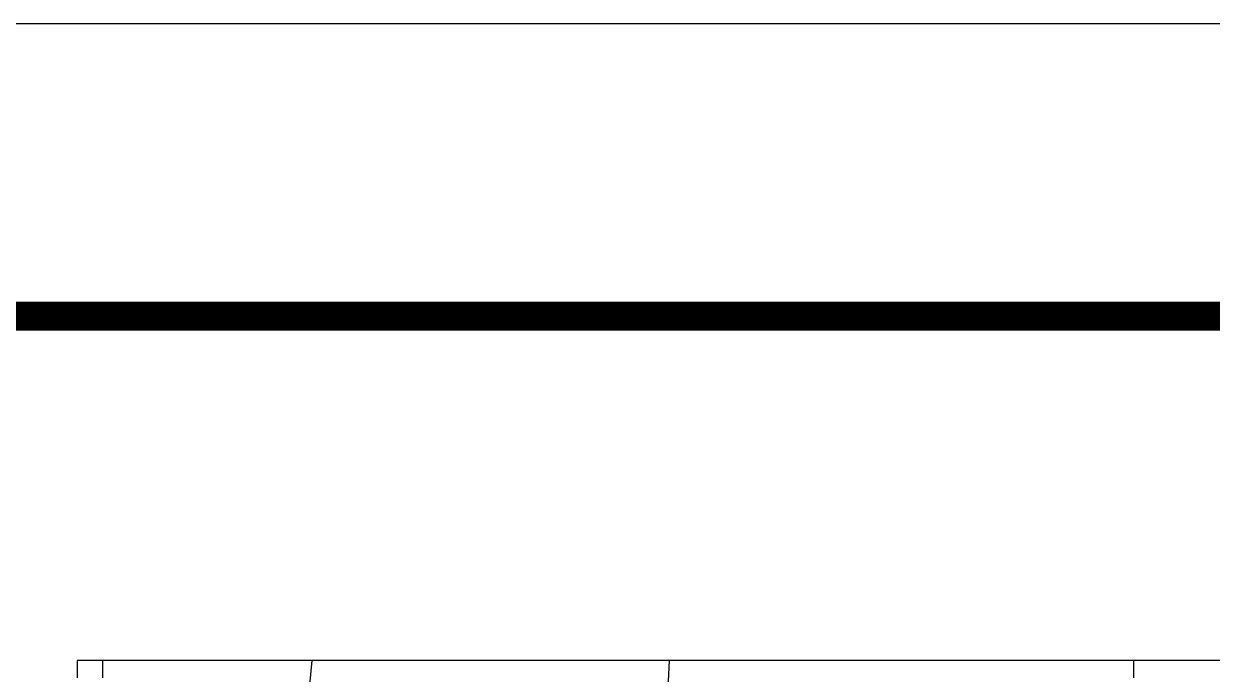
# Model space of a CAD drawing. Extents: x 665703 to 1047784, y -160603 to 92239.
# Drawn here: x 775174 to 779238, y 33868 to 36093 of the extents above; entities that cross this region are included whole.
import ezdxf

# ---------------------------------------------------------------- set-up
doc = ezdxf.new("R2010")
doc.units = 0
doc.header["$LTSCALE"] = 800
doc.layers.get('0').update_dxf_attribs({"linetype": 'CONTINUOUS'})
doc.layers.add('TK', color=7, linetype='CONTINUOUS')

# ---------------------------------------------------------------- blocks, each defined once
blk = doc.blocks.new('ft')
at = {"color": 7, "linetype": 'Continuous'}
for p, q in [((-4487, 4250), (-4487, 4191)), ((-3730.8, 4250), (-4487, 4250)), ((-4400.8, 4250), (-4400.8, 4191)), ((-4400.8, 4250), (-4400.8, 4191)), ((-2492.8, 4250), (-3730.8, 4250)), ((-875.4, 4250), (-2492.8, 4250)), ((-875.4, 4250), (-875.4, 4191)), ((-875.4, 4250), (-875.4, 4191)), ((875.4, 4250), (-875.4, 4250))]:
    blk.add_line(p, q, dxfattribs=at)
at = {"color": 7, "linetype": 'Continuous', "flags": 128}
for points in [[(-3685, 4250), (-3695.6, 4131), (-3698.1, 4101), (-3700.3, 4071), (-3702.2, 4040.9), (-3703.5, 4010.8), (-3704.2, 3980.6), (-3704.2, 3950.4), (-3703.6, 3926.9), (-3702.4, 3903.4), (-3700.5, 3879.9), (-3697.9, 3856.5), (-3694.6, 3832.8), (-3690.5, 3809.4), (-3685.6, 3785.9), (-3680, 3762.8)], [(-2462.2, 4250), (-2467.7, 4155.1), (-2469.7, 4119.8), (-2471.5, 4085.2), (-2473, 4051), (-2474, 4017.1), (-2474.7, 3983.5), (-2474.7, 3950.1), (-2474.2, 3924.4), (-2473.3, 3898.7), (-2471.8, 3872.9), (-2469.8, 3846.9), (-2467.7, 3826.3), (-2465.2, 3805.4), (-2462.3, 3784.3), (-2458.9, 3762.8)]]:
    blk.add_lwpolyline(points, dxfattribs=at)

msp = doc.modelspace()

# ---------------------------------------------------------------- linework, layer by layer
at = {"layer": 'TK', "color": 2}
msp.add_lwpolyline([(849137.2, 36092.7), (765037.2, 36092.7), (765037.2, -23307.3), (849137.2, -23307.3)], close=True, dxfattribs=at)
at = {"layer": 'TK', "color": 2, "const_width": 100}
msp.add_lwpolyline([(767537.2, 35092.7), (848137.2, 35092.7), (848137.2, -22307.3), (767537.2, -22307.3)], close=True, dxfattribs=at)

# ---------------------------------------------------------------- block references
at = {"linetype": 'Continuous'}
msp.add_blockref('ft', (779843.5, 29664.7), dxfattribs=at)

doc.saveas('drawing.dxf')
